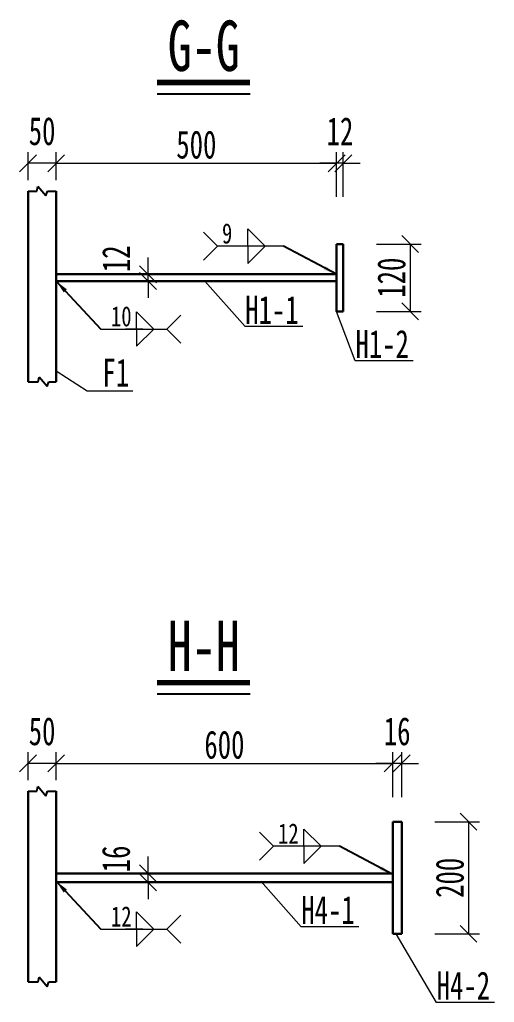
# Model space of a CAD drawing. Header units: millimetres. Extents: x -450182 to -147179, y 306993 to 695793.
# Drawn here: x -423058 to -422212, y 354811 to 356563 of the extents above; entities that cross this region are included whole.
import ezdxf
from ezdxf.enums import TextEntityAlignment as Align

# ---------------------------------------------------------------- set-up
doc = ezdxf.new("R2010")
doc.units = ezdxf.units.MM
doc.header["$PDMODE"] = 34
doc.layers.get('Defpoints').update_dxf_attribs({"color": 8})
for name, color, linetype, lineweight in [('标注', 4, 'Continuous', 13), ('标注线及字体', 2, 'Continuous', 15), ('桥 构造粗实', 1, 'Continuous', 30), ('细实线', 4, 'Continuous', 15)]:
    doc.layers.add(name, color=color, linetype=linetype, lineweight=lineweight)
doc.styles.add('111', font='仿宋_GB2312.ttf', dxfattribs={"width": 0.7})
doc.styles.add('SMEDI', font='仿宋_GB2312.ttf', dxfattribs={"width": 0.75})
doc.styles.get("Standard").update_dxf_attribs({"font": '仿宋_GB2312.ttf'})
doc.dimstyles.new('200', dxfattribs={"dimscale": 0, "dimtxt": 2.5, "dimasz": 1.5, "dimexe": 1, "dimexo": 1, "dimgap": 0.4, "dimtad": 1, "dimdec": 0, "dimdsep": 46, "dimtxsty": '111', "dimblk": 'OBLIQUE', "dimcen": 0, "dimclrd": 256, "dimclre": 256, "dimclrt": 256, "dimadec": 1, "dimazin": 2, "dimtfac": 1, "dimtdec": 0, "dimtmove": 2, "dimatfit": 3, "dimfxl": 4, "dimfxlon": 1, "dimtolj": 1, "dimlwd": -1, "dimlwe": -1, "dimarcsym": 0})
doc.dimstyles.new('MSteel_1.0_1.0', dxfattribs={"dimtxt": 3, "dimasz": 1.2, "dimexe": 1, "dimexo": 1, "dimgap": 1, "dimtad": 3, "dimtoh": 1, "dimdec": 0, "dimzin": 0, "dimdsep": 46, "dimtxsty": 'Standard', "dimblk": 'ARCHTICK', "dimcen": 0.09, "dimclrd": 3, "dimclre": 3, "dimadec": 0, "dimazin": 0, "dimtfac": 1, "dimtdec": 4, "dimtofl": 0, "dimtmove": 0, "dimatfit": 3, "dimfxl": 1, "dimtolj": 1, "dimtzin": 0, "dimarcsym": 0})

# ---------------------------------------------------------------- blocks, each defined once
blk = doc.blocks.new('_ArchTick')
at = {"color": 0, "linetype": 'ByBlock', "const_width": 0.15}
blk.add_lwpolyline([(-0.5, -0.5), (0.5, 0.5)], dxfattribs=at)
blk = doc.blocks.new('_Oblique')
at = {"color": 0, "linetype": 'ByBlock', "lineweight": -2}
blk.add_line((-0.5, -0.5), (0.5, 0.5), dxfattribs=at)
blk = doc.blocks.new('*D883')
at = {"layer": 'Defpoints', "color": 0, "transparency": 16777216}
for p in [(-422492.8, 356306.5), (-422992.8, 356256.5), (-422492.8, 356220.5)]:
    blk.add_point(p, dxfattribs=at)
at = {"layer": '标注', "transparency": 16777216}
for p, q in [((-422992.8, 356276.5), (-422992.8, 356326.5)), ((-422492.8, 356246.5), (-422492.8, 356326.5)), ((-422992.8, 356306.5), (-422492.8, 356306.5))]:
    blk.add_line(p, q, dxfattribs=at)
at = {"layer": '标注', "transparency": 16777216, "xscale": 30.0000111803067, "yscale": 30.0000111803067, "zscale": 30.0000111803067, "rotation": 180}
blk.add_blockref('_Oblique', (-422992.8, 356306.5), dxfattribs=at)
at = {"layer": '标注', "transparency": 16777216, "xscale": 30.0000111803067, "yscale": 30.0000111803067, "zscale": 30.0000111803067}
blk.add_blockref('_Oblique', (-422492.8, 356306.5), dxfattribs=at)
at = {"layer": '标注', "transparency": 16777216, "insert": (-422742.8, 356339.5), "char_height": 50, "attachment_point": 5, "style": '111'}
blk.add_mtext('\\A1;500', dxfattribs=at)
blk = doc.blocks.new('*D1223')
at = {"layer": 'Defpoints', "color": 0, "transparency": 16777216}
for p in [(-422480.8, 356162.5), (-422480.8, 356042.5), (-422361.8, 356042.5)]:
    blk.add_point(p, dxfattribs=at)
at = {"layer": '标注', "transparency": 16777216}
for p, q in [((-422421.8, 356162.5), (-422341.8, 356162.5)), ((-422361.8, 356162.5), (-422361.8, 356042.5)), ((-422421.8, 356042.5), (-422341.8, 356042.5))]:
    blk.add_line(p, q, dxfattribs=at)
at = {"layer": '标注', "transparency": 16777216, "xscale": 30.0000111803067, "yscale": 30.0000111803067, "zscale": 30.0000111803067}
for p, rotation in [((-422361.8, 356162.5), 90), ((-422361.8, 356042.5), 270)]:
    blk.add_blockref('_Oblique', p, dxfattribs=dict(at, rotation=rotation))
at = {"layer": '标注', "transparency": 16777216, "insert": (-422394.8, 356102.5), "char_height": 50, "attachment_point": 5, "rotation": 90, "style": '111'}
blk.add_mtext('\\A1;120', dxfattribs=at)
blk = doc.blocks.new('*D1224')
at = {"layer": 'Defpoints', "color": 0, "transparency": 16777216}
for p in [(-422492.8, 356306.5), (-422492.8, 356162.5), (-422480.8, 356162.5)]:
    blk.add_point(p, dxfattribs=at)
at = {"layer": '标注', "transparency": 16777216}
for p, q in [((-422492.8, 356246.5), (-422492.8, 356326.5)), ((-422480.8, 356246.5), (-422480.8, 356326.5)), ((-422492.8, 356306.5), (-422522.8, 356306.5)), ((-422480.8, 356306.5), (-422492.8, 356306.5)), ((-422480.8, 356306.5), (-422450.8, 356306.5))]:
    blk.add_line(p, q, dxfattribs=at)
at = {"layer": '标注', "transparency": 16777216, "xscale": 30.0000111803067, "yscale": 30.0000111803067, "zscale": 30.0000111803067}
blk.add_blockref('_Oblique', (-422492.8, 356306.5), dxfattribs=at)
at = {"layer": '标注', "transparency": 16777216, "xscale": 30.0000111803067, "yscale": 30.0000111803067, "zscale": 30.0000111803067, "rotation": 180}
blk.add_blockref('_Oblique', (-422480.8, 356306.5), dxfattribs=at)
at = {"layer": '标注', "transparency": 16777216, "insert": (-422486.8, 356363.5), "char_height": 50, "attachment_point": 5, "style": '111'}
blk.add_mtext('\\A1;12', dxfattribs=at)
blk = doc.blocks.new('*D1225')
at = {"layer": 'Defpoints', "color": 0, "transparency": 16777216}
for p in [(-422828.9, 356108.5), (-422789.5, 356108.5), (-422789.5, 356096.5)]:
    blk.add_point(p, dxfattribs=at)
at = {"layer": '标注', "transparency": 16777216}
for p, q in [((-422828.9, 356108.5), (-422828.9, 356138.5)), ((-422809.5, 356108.5), (-422848.9, 356108.5)), ((-422809.5, 356096.5), (-422848.9, 356096.5)), ((-422828.9, 356096.5), (-422828.9, 356108.5)), ((-422828.9, 356096.5), (-422828.9, 356066.5))]:
    blk.add_line(p, q, dxfattribs=at)
at = {"layer": '标注', "transparency": 16777216, "xscale": 30.0000111803067, "yscale": 30.0000111803067, "zscale": 30.0000111803067}
for p, rotation in [((-422828.9, 356108.5), 270), ((-422828.9, 356096.5), 90)]:
    blk.add_blockref('_Oblique', p, dxfattribs=dict(at, rotation=rotation))
at = {"layer": '标注', "transparency": 16777216, "insert": (-422885.9, 356136.2), "char_height": 50, "attachment_point": 5, "rotation": 90, "style": '111'}
blk.add_mtext('\\A1;12', dxfattribs=at)
blk = doc.blocks.new('*D884')
at = {"layer": 'Defpoints', "color": 0, "transparency": 16777216}
for p in [(-423042.8, 356306.5), (-423042.8, 356256.5), (-422992.8, 356256.5)]:
    blk.add_point(p, dxfattribs=at)
at = {"layer": '标注', "transparency": 16777216}
for p, q in [((-423042.8, 356276.5), (-423042.8, 356326.5)), ((-422992.8, 356276.5), (-422992.8, 356326.5)), ((-422992.8, 356306.5), (-423042.8, 356306.5))]:
    blk.add_line(p, q, dxfattribs=at)
at = {"layer": '标注', "transparency": 16777216, "xscale": 30.00001118030679, "yscale": 30.00001118030679, "zscale": 30.00001118030679, "rotation": 180}
blk.add_blockref('_Oblique', (-423042.8, 356306.5), dxfattribs=at)
at = {"layer": '标注', "transparency": 16777216, "xscale": 30.00001118030679, "yscale": 30.00001118030679, "zscale": 30.00001118030679}
blk.add_blockref('_Oblique', (-422992.8, 356306.5), dxfattribs=at)
at = {"layer": '标注', "transparency": 16777216, "insert": (-423017.8, 356363.5), "char_height": 50, "attachment_point": 5, "style": '111'}
blk.add_mtext('\\A1;50', dxfattribs=at)
blk = doc.blocks.new('*D885')
at = {"layer": 'Defpoints', "color": 0, "transparency": 16777216}
for p in [(-422392.8, 355236.6), (-422992.8, 355186.6), (-422392.8, 355150.6)]:
    blk.add_point(p, dxfattribs=at)
at = {"layer": '标注', "transparency": 16777216}
for p, q in [((-422992.8, 355206.6), (-422992.8, 355256.6)), ((-422392.8, 355176.6), (-422392.8, 355256.6)), ((-422992.8, 355236.6), (-422392.8, 355236.6))]:
    blk.add_line(p, q, dxfattribs=at)
at = {"layer": '标注', "transparency": 16777216, "xscale": 30.0000111803067, "yscale": 30.0000111803067, "zscale": 30.0000111803067, "rotation": 180}
blk.add_blockref('_Oblique', (-422992.8, 355236.6), dxfattribs=at)
at = {"layer": '标注', "transparency": 16777216, "xscale": 30.0000111803067, "yscale": 30.0000111803067, "zscale": 30.0000111803067}
blk.add_blockref('_Oblique', (-422392.8, 355236.6), dxfattribs=at)
at = {"layer": '标注', "transparency": 16777216, "insert": (-422692.8, 355269.6), "char_height": 50, "attachment_point": 5, "style": '111'}
blk.add_mtext('\\A1;600', dxfattribs=at)
blk = doc.blocks.new('*D1226')
at = {"layer": 'Defpoints', "color": 0, "transparency": 16777216}
for p in [(-422376.8, 355132.6), (-422376.8, 354932.6), (-422257.8, 354932.6)]:
    blk.add_point(p, dxfattribs=at)
at = {"layer": '标注', "transparency": 16777216}
for p, q in [((-422317.8, 355132.6), (-422237.8, 355132.6)), ((-422257.8, 355132.6), (-422257.8, 354932.6)), ((-422317.8, 354932.6), (-422237.8, 354932.6))]:
    blk.add_line(p, q, dxfattribs=at)
at = {"layer": '标注', "transparency": 16777216, "xscale": 30.0000111803067, "yscale": 30.0000111803067, "zscale": 30.0000111803067}
for p, rotation in [((-422257.8, 355132.6), 90), ((-422257.8, 354932.6), 270)]:
    blk.add_blockref('_Oblique', p, dxfattribs=dict(at, rotation=rotation))
at = {"layer": '标注', "transparency": 16777216, "insert": (-422290.8, 355032.6), "char_height": 50, "attachment_point": 5, "rotation": 90, "style": '111'}
blk.add_mtext('\\A1;200', dxfattribs=at)
blk = doc.blocks.new('*D1227')
at = {"layer": 'Defpoints', "color": 0, "transparency": 16777216}
for p in [(-422392.8, 355236.6), (-422392.8, 355132.6), (-422376.8, 355132.6)]:
    blk.add_point(p, dxfattribs=at)
at = {"layer": '标注', "transparency": 16777216}
for p, q in [((-422392.8, 355176.6), (-422392.8, 355256.6)), ((-422376.8, 355176.6), (-422376.8, 355256.6)), ((-422392.8, 355236.6), (-422422.8, 355236.6)), ((-422376.8, 355236.6), (-422392.8, 355236.6)), ((-422376.8, 355236.6), (-422346.8, 355236.6))]:
    blk.add_line(p, q, dxfattribs=at)
at = {"layer": '标注', "transparency": 16777216, "xscale": 30.0000111803067, "yscale": 30.0000111803067, "zscale": 30.0000111803067}
blk.add_blockref('_Oblique', (-422392.8, 355236.6), dxfattribs=at)
at = {"layer": '标注', "transparency": 16777216, "xscale": 30.0000111803067, "yscale": 30.0000111803067, "zscale": 30.0000111803067, "rotation": 180}
blk.add_blockref('_Oblique', (-422376.8, 355236.6), dxfattribs=at)
at = {"layer": '标注', "transparency": 16777216, "insert": (-422384.8, 355293.6), "char_height": 50, "attachment_point": 5, "style": '111'}
blk.add_mtext('\\A1;16', dxfattribs=at)
blk = doc.blocks.new('*D886')
at = {"layer": 'Defpoints', "color": 0, "transparency": 16777216}
for p in [(-422828.9, 355040.6), (-422789.5, 355040.6), (-422789.5, 355024.6)]:
    blk.add_point(p, dxfattribs=at)
at = {"layer": '标注', "transparency": 16777216}
for p, q in [((-422828.9, 355040.6), (-422828.9, 355070.6)), ((-422809.5, 355040.6), (-422848.9, 355040.6)), ((-422809.5, 355024.6), (-422848.9, 355024.6)), ((-422828.9, 355024.6), (-422828.9, 355040.6)), ((-422828.9, 355024.6), (-422828.9, 354994.6))]:
    blk.add_line(p, q, dxfattribs=at)
at = {"layer": '标注', "transparency": 16777216, "xscale": 30.0000111803067, "yscale": 30.0000111803067, "zscale": 30.0000111803067}
for p, rotation in [((-422828.9, 355040.6), 270), ((-422828.9, 355024.6), 90)]:
    blk.add_blockref('_Oblique', p, dxfattribs=dict(at, rotation=rotation))
at = {"layer": '标注', "transparency": 16777216, "insert": (-422885.9, 355066.3), "char_height": 50, "attachment_point": 5, "rotation": 90, "style": '111'}
blk.add_mtext('\\A1;16', dxfattribs=at)
blk = doc.blocks.new('*D887')
at = {"layer": 'Defpoints', "color": 0, "transparency": 16777216}
for p in [(-423042.8, 355236.6), (-423042.8, 355186.6), (-422992.8, 355186.6)]:
    blk.add_point(p, dxfattribs=at)
at = {"layer": '标注', "transparency": 16777216}
for p, q in [((-423042.8, 355206.6), (-423042.8, 355256.6)), ((-422992.8, 355206.6), (-422992.8, 355256.6)), ((-422992.8, 355236.6), (-423042.8, 355236.6))]:
    blk.add_line(p, q, dxfattribs=at)
at = {"layer": '标注', "transparency": 16777216, "xscale": 30.00001118030679, "yscale": 30.00001118030679, "zscale": 30.00001118030679, "rotation": 180}
blk.add_blockref('_Oblique', (-423042.8, 355236.6), dxfattribs=at)
at = {"layer": '标注', "transparency": 16777216, "xscale": 30.00001118030679, "yscale": 30.00001118030679, "zscale": 30.00001118030679}
blk.add_blockref('_Oblique', (-422992.8, 355236.6), dxfattribs=at)
at = {"layer": '标注', "transparency": 16777216, "insert": (-423017.8, 355293.6), "char_height": 50, "attachment_point": 5, "style": '111'}
blk.add_mtext('\\A1;50', dxfattribs=at)

msp = doc.modelspace()

# ---------------------------------------------------------------- linework, layer by layer
at = {"color": 4}
for p, q in [((-422812.8, 356430.4), (-422647.1, 356430.4)), ((-422812.8, 355360.5), (-422647.1, 355360.5))]:
    msp.add_line(p, q, dxfattribs=at)
for p, q in [((-423042.8, 356256.8), (-423027.1, 356256.8)), ((-423027.1, 356256.8), (-423025.1, 356265.2)), ((-423010.9, 356248.2), (-423025.1, 356265.2)), ((-423010.9, 356248.2), (-423007.9, 356256.8)), ((-423007.9, 356256.8), (-422992.8, 356256.8)), ((-423024.9, 355916.8), (-423022.9, 355925.3)), ((-423008.7, 355908.3), (-423022.9, 355925.3)), ((-423042.8, 355916.8), (-423024.9, 355916.8)), ((-423008.7, 355908.3), (-423005.7, 355916.8)), ((-423005.7, 355916.8), (-422992.8, 355916.8)), ((-423042.8, 355186.8), (-423027.1, 355186.8)), ((-423027.1, 355186.8), (-423025.1, 355195.3)), ((-423010.9, 355178.3), (-423025.1, 355195.3)), ((-423010.9, 355178.3), (-423007.9, 355186.8)), ((-423007.9, 355186.8), (-422992.8, 355186.8)), ((-423024.9, 354846.9), (-423022.9, 354855.3)), ((-423008.7, 354838.3), (-423022.9, 354855.3)), ((-423042.8, 354846.9), (-423024.9, 354846.9)), ((-423008.7, 354838.3), (-423005.7, 354846.9)), ((-423005.7, 354846.9), (-422992.8, 354846.9))]:
    msp.add_line(p, q)
at = {"color": 6, "const_width": 10}
for points in [[(-422812.8, 356450.4), (-422647.1, 356450.4)], [(-422812.8, 355380.5), (-422647.1, 355380.5)]]:
    msp.add_lwpolyline(points, dxfattribs=at)
at = {"layer": '标注'}
for p, q in [((-422656, 356015.2), (-422727.8, 356096.5)), ((-422459.6, 355954.4), (-422492.8, 356042.5)), ((-422552.9, 356015.2), (-422656, 356015.2)), ((-422356.4, 355954.4), (-422459.6, 355954.4)), ((-422937.7, 355900.2), (-422992.8, 355936.1)), ((-422855.8, 355900.2), (-422937.7, 355900.2)), ((-422556, 354945.2), (-422627.8, 355026.6)), ((-422452.9, 354945.2), (-422556, 354945.2)), ((-422314.8, 354810.6), (-422386.5, 354932.6)), ((-422211.6, 354810.6), (-422314.8, 354810.6))]:
    msp.add_line(p, q, dxfattribs=at)
at = {"layer": '桥 构造粗实'}
for p, q in [((-423042.8, 356256.8), (-423042.8, 355916.8)), ((-422992.8, 356256.8), (-422992.8, 355916.8)), ((-422492.8, 356042.5), (-422492.8, 356162.5)), ((-422492.8, 356162.5), (-422480.8, 356162.5)), ((-422480.8, 356042.5), (-422480.8, 356162.5)), ((-422992.8, 356108.5), (-422492.8, 356108.5)), ((-422992.8, 356096.5), (-422492.8, 356096.5)), ((-422492.8, 356042.5), (-422480.8, 356042.5)), ((-423042.8, 355186.8), (-423042.8, 354846.9)), ((-422992.8, 355186.8), (-422992.8, 354846.9)), ((-422392.8, 354932.6), (-422392.8, 355132.6)), ((-422392.8, 355132.6), (-422376.8, 355132.6)), ((-422376.8, 354932.6), (-422376.8, 355132.6)), ((-422992.8, 355040.6), (-422392.8, 355040.6)), ((-422992.8, 355024.6), (-422392.8, 355024.6)), ((-422392.8, 354932.6), (-422376.8, 354932.6))]:
    msp.add_line(p, q, dxfattribs=at)
at = {"layer": '细实线'}
for p, q in [((-422705.2, 356158.8), (-422730.2, 356183.8)), ((-422651.2, 356158.8), (-422651.2, 356189.6)), ((-422620.4, 356158.8), (-422651.2, 356189.6)), ((-422705.2, 356158.8), (-422730.2, 356133.8)), ((-422587.4, 356158.8), (-422705.2, 356158.8)), ((-422640.2, 356158.8), (-422671, 356158.8)), ((-422640.2, 356158.8), (-422671, 356158.8)), ((-422651.2, 356158.8), (-422651.2, 356128)), ((-422620.4, 356158.8), (-422651.2, 356128)), ((-422849.2, 356010.9), (-422849.2, 356041.7)), ((-422818.4, 356010.9), (-422849.2, 356041.7)), ((-422795.2, 356010.9), (-422770.2, 356035.9)), ((-422913, 356010.9), (-422795.2, 356010.9)), ((-422838.2, 356010.9), (-422869, 356010.9)), ((-422838.2, 356010.9), (-422869, 356010.9)), ((-422849.2, 356010.9), (-422849.2, 355980.2)), ((-422818.4, 356010.9), (-422849.2, 355980.2)), ((-422795.2, 356010.9), (-422770.2, 355985.9)), ((-422605.2, 355088.8), (-422630.2, 355113.8)), ((-422551.2, 355088.8), (-422551.2, 355119.6)), ((-422520.4, 355088.8), (-422551.2, 355119.6)), ((-422605.2, 355088.8), (-422630.2, 355063.8)), ((-422487.4, 355088.8), (-422605.2, 355088.8)), ((-422540.2, 355088.8), (-422571, 355088.8)), ((-422540.2, 355088.8), (-422571, 355088.8)), ((-422551.2, 355088.8), (-422551.2, 355058.1)), ((-422520.4, 355088.8), (-422551.2, 355058.1)), ((-422849.2, 354941), (-422849.2, 354971.8)), ((-422818.4, 354941), (-422849.2, 354971.8)), ((-422795.2, 354941), (-422770.2, 354966)), ((-422913, 354941), (-422795.2, 354941)), ((-422838.2, 354941), (-422869, 354941)), ((-422838.2, 354941), (-422869, 354941)), ((-422849.2, 354941), (-422849.2, 354910.2)), ((-422818.4, 354941), (-422849.2, 354910.2)), ((-422795.2, 354941), (-422770.2, 354916))]:
    msp.add_line(p, q, dxfattribs=at)

# ---------------------------------------------------------------- texts
at = {"layer": '标注', "style": '111', "width": 0.7}
for s, p in [('H1-1', (-422655.7, 356020.2)), ('H1-2', (-422459.2, 355959.4)), ('F1', (-422910.2, 355908.2)), ('H4-1', (-422555.7, 354950.3)), ('H4-2', (-422314.4, 354815.6))]:
    msp.add_text(s, height=50, dxfattribs=at).set_placement(p)
at = {"layer": '标注线及字体', "color": 0, "style": '111', "width": 0.7}
for s, p in [('G-G', (-422729.6, 356516)), ('H-H', (-422729.6, 355446.1))]:
    msp.add_text(s, height=90, dxfattribs=at).set_placement(p, align=Align.MIDDLE)
at = {"layer": '细实线', "style": 'SMEDI', "width": 0.75}
for s, p in [('9', (-422697.1, 356181.5)), ('10', (-422895, 356033.7)), ('12', (-422597.1, 355111.6)), ('12', (-422895, 354963.8))]:
    msp.add_text(s, height=36, dxfattribs=at).set_placement(p, align=Align.MIDDLE_LEFT)

# ---------------------------------------------------------------- dimensions: what is measured, and where the dimension line sits
at = {"layer": '标注'}
for base, p1, p2, picture, middle in [((-423042.8, 356306.5), (-422992.8, 356256.5), (-423042.8, 356256.5), '*D884', (-423017.8, 356363.5)), ((-422492.8, 356306.5), (-422480.8, 356162.5), (-422492.8, 356162.5), '*D1224', (-422486.8, 356363.5)), ((-422492.8, 356306.5), (-422992.8, 356256.5), (-422492.8, 356220.5), '*D883', (-422742.8, 356339.5)), ((-423042.8, 355236.6), (-422992.8, 355186.6), (-423042.8, 355186.6), '*D887', (-423017.8, 355293.6)), ((-422392.8, 355236.6), (-422376.8, 355132.6), (-422392.8, 355132.6), '*D1227', (-422384.8, 355293.6)), ((-422392.8, 355236.6), (-422992.8, 355186.6), (-422392.8, 355150.6), '*D885', (-422692.8, 355269.6))]:
    dim = msp.add_linear_dim(base=base, p1=p1, p2=p2, dimstyle='200', override={"dimscale": 20.000007, "dimfxl": 3, "dimarcsym": 1}, dxfattribs=at)
    dim.commit()
    dim.dimension.update_dxf_attribs({"geometry": picture, "text_midpoint": middle})
for base, p1, p2, picture, middle in [((-422828.9, 356108.5), (-422789.5, 356096.5), (-422789.5, 356108.5), '*D1225', (-422885.9, 356136.2)), ((-422828.9, 355040.6), (-422789.5, 355024.6), (-422789.5, 355040.6), '*D886', (-422885.9, 355066.3))]:
    dim = msp.add_linear_dim(base=base, p1=p1, p2=p2, angle=90, dimstyle='200', override={"dimscale": 20.000007, "dimfxl": 3, "dimarcsym": 1}, dxfattribs=at)
    dim.commit()
    dim.dimension.update_dxf_attribs({"geometry": picture, "text_midpoint": middle, "dimtype": 160})
for base, p1, p2, picture, middle in [((-422361.8, 356042.5), (-422480.8, 356162.5), (-422480.8, 356042.5), '*D1223', (-422394.8, 356102.5)), ((-422257.8, 354932.6), (-422376.8, 355132.6), (-422376.8, 354932.6), '*D1226', (-422290.8, 355032.6))]:
    dim = msp.add_linear_dim(base=base, p1=p1, p2=p2, angle=90, dimstyle='200', override={"dimscale": 20.000007, "dimfxl": 3, "dimarcsym": 1}, dxfattribs=at)
    dim.commit()
    dim.dimension.update_dxf_attribs({"geometry": picture, "text_midpoint": middle})

# ---------------------------------------------------------------- leaders
at = {"layer": '细实线'}
for points in [[(-422492.8, 356108.5), (-422587.4, 356158.8)], [(-422992.8, 356096.5), (-422913, 356010.9)], [(-422392.8, 355038.6), (-422487.4, 355088.8)], [(-422992.8, 355026.6), (-422913, 354941)]]:
    msp.add_leader(points, dimstyle='MSteel_1.0_1.0', override={"dimscale": 20.000007, "dimclrd": 256}, dxfattribs=at)

doc.saveas('drawing.dxf')
